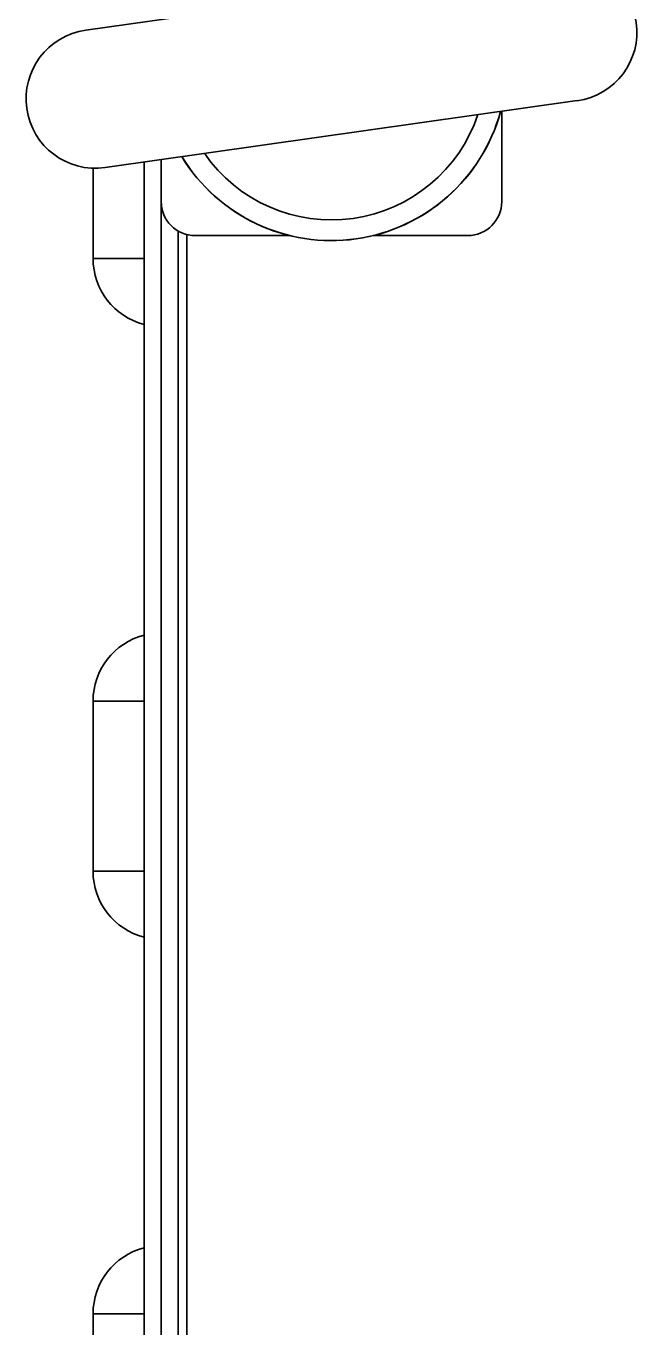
# Model space of a CAD drawing. Header units: millimetres. Extents: x 0 to 420, y 0 to 297.
# Drawn here: x 275.158 to 275.876, y 145.816 to 147.345 of the extents above; entities that cross this region are included whole.
import ezdxf

# ---------------------------------------------------------------- set-up
doc = ezdxf.new("R2010")
doc.units = ezdxf.units.MM

msp = doc.modelspace()

# ---------------------------------------------------------------- linework, layer by layer
at = {"color": 7, "linetype": 'Continuous', "lineweight": 35}
for p, q in [((275.7829, 147.419), (275.2284, 147.3405)), ((275.2512, 147.1791), (275.8057, 147.2577)), ((275.717, 147.1391), (275.717, 147.2451)), ((275.237, 147.1784), (275.237, 147.0722)), ((275.297, 147.1856), (275.297, 143.4993)), ((275.317, 147.1885), (275.317, 147.1391)), ((275.317, 147.1391), (275.317, 143.0922)), ((275.337, 143.0922), (275.337, 147.1045)), ((275.347, 143.0991), (275.347, 147.1004)), ((275.357, 147.0991), (275.4681, 147.0991)), ((275.566, 147.0991), (275.677, 147.0991)), ((275.237, 147.0722), (275.297, 147.0722)), ((275.237, 146.5522), (275.297, 146.5522)), ((275.237, 146.5522), (275.237, 146.3522)), ((275.237, 146.3522), (275.297, 146.3522)), ((275.237, 145.8322), (275.297, 145.8322)), ((275.237, 145.8322), (275.237, 145.6322))]:
    msp.add_line(p, q, dxfattribs=at)
for centre, radius, start, end in [((275.7943, 147.3383), 0.0815, 278.0595, 98.0595), ((275.2398, 147.2598), 0.0815, 98.0595, 278.0595), ((275.517, 147.2991), 0.2059, 211.3772, 344.7418), ((275.517, 147.2991), 0.2058, 211.3888, 344.7301), ((275.517, 147.2991), 0.1815, 214.6673, 341.4516), ((275.357, 147.1391), 0.04, 180, 270), ((275.677, 147.1391), 0.04, 270, 0), ((275.317, 147.0722), 0.08, 180, 255.5225), ((275.317, 146.5522), 0.08, 104.4775, 180), ((275.317, 146.3522), 0.08, 180, 255.5225), ((275.317, 145.8322), 0.08, 104.4775, 180)]:
    msp.add_arc(centre, radius, start, end, dxfattribs=at)

doc.saveas('drawing.dxf')
